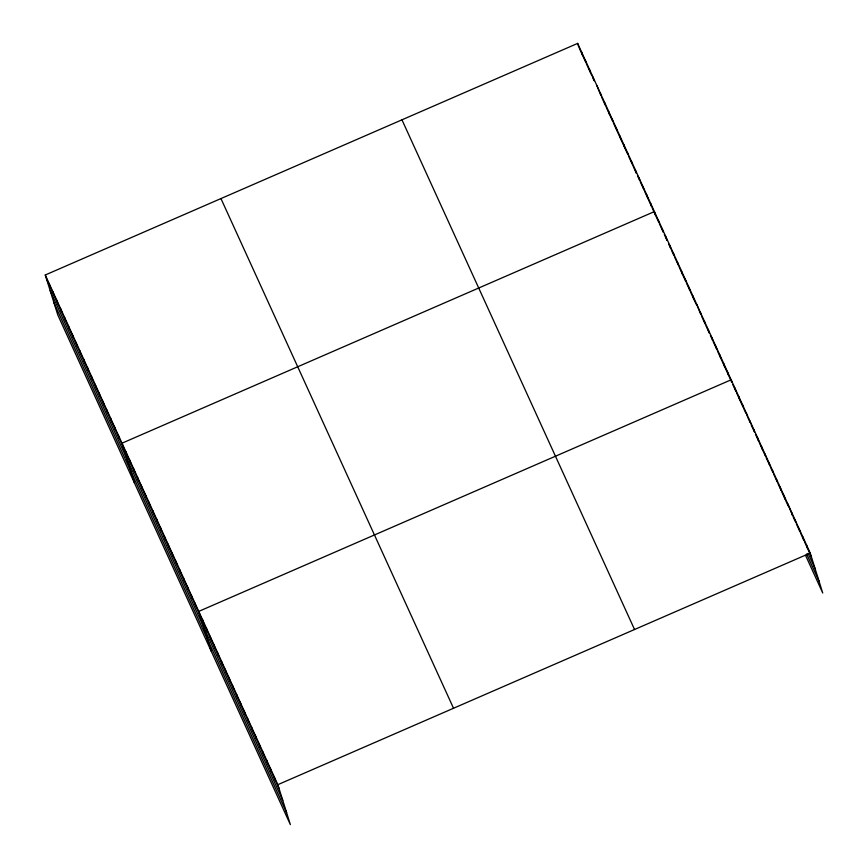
<?xml version="1.0" encoding="UTF-8"?>
<svg xmlns="http://www.w3.org/2000/svg" width="868" height="868" viewBox="0 0 868 868"><rect width="100%" height="100%" fill="white"/><g stroke="black" fill="none" stroke-linecap="round" stroke-linejoin="round"><path stroke-width="1.3" d="M45.266 274.993L277.847 784.683L290.357 824.6L57.776 314.921L45.266 274.993L577.643 43.4L810.224 553.079L822.734 593.007L805.515 555.281M277.847 784.683L810.224 553.079M579.357 48.326L585.943 62.735M586.486 63.939L590.327 72.348L589.155 68.626M590.869 73.552L591.965 75.95M593.061 78.359L594.157 80.757L592.996 77.035M600.743 95.176L596.837 85.444M601.839 97.574L605.126 104.789M606.222 107.187L612.797 121.607M613.35 122.811L617.191 131.22L616.02 127.498M617.734 132.424L627.607 154.048M628.703 156.446L631.991 163.651M633.087 166.059L636.374 173.264L635.213 169.542M637.47 175.672L639.662 180.479M640.215 181.672L644.045 190.081L642.884 186.37M644.599 191.286L651.727 206.909L650.555 203.188M652.269 208.103L658.855 222.523M659.398 223.727L663.239 232.136L662.067 228.414M664.335 234.534L667.08 240.544L665.908 236.823M668.718 244.147L670.91 248.953L669.749 245.232M671.463 250.158L673.655 254.964M674.751 257.362L678.038 264.566M679.134 266.975L685.709 281.395M686.262 282.588L690.103 290.997L688.932 287.286M690.646 292.201L696.125 304.212M700.519 313.825L696.613 304.104M701.615 316.234L704.903 323.439M705.999 325.847L709.286 333.052L708.125 329.33M710.382 335.449L712.574 340.256M713.127 341.46L716.957 349.869L715.796 346.148M717.51 351.073L731.767 382.311M732.852 384.687L736.075 391.761L734.914 388.039M736.617 392.944L743.073 407.081M743.605 408.264L745.764 412.984M747.912 417.692L750.06 422.412M751.145 424.767L754.368 431.841M755.442 434.195L758.675 441.269L757.504 437.548M759.207 442.452L765.663 456.601M766.205 457.772L769.97 466.029L768.798 462.308M770.502 467.212L772.661 471.921M773.735 474.275L776.958 481.349M778.032 483.715L781.265 490.789L780.104 487.067M781.808 491.961L788.263 506.109M793.102 516.72L795.251 521.429M796.325 523.795L799.558 530.869M800.632 533.223L803.855 540.297L802.694 536.576M804.397 541.48L811.385 556.8M808.141 553.426L815.128 568.746M806.622 553.947L818.991 581.05M401.96 119.827L634.541 629.506M220.949 198.566L453.53 708.255M46.427 278.715L279.008 788.394M50.17 290.661L282.751 800.35M54.033 302.975L286.614 812.654M806.459 544.833L807.62 548.543M798.929 528.319L800.09 532.041M795.164 520.073L795.934 522.547M791.399 511.816L792.56 515.538L787.634 503.57M783.869 495.313L785.03 499.035M776.328 478.81L777.5 482.532M772.563 470.564L773.345 473.038M765.034 454.051L765.815 456.535M761.269 445.805L762.44 449.526M753.739 429.302L754.52 431.776M749.974 421.045L750.755 423.53M746.209 412.799L747.37 416.521M742.444 404.542L743.225 407.027M738.679 396.296L739.84 400.018M731.919 382.267L731.149 379.793L198.772 611.387L211.282 651.304M727.308 371.374L728.48 375.095M723.467 362.965L724.639 366.687M719.637 354.556L720.798 358.278M711.955 337.739L712.736 340.223M704.284 320.921L705.445 324.643M700.443 312.513L701.225 314.986M692.772 295.695L693.933 299.417M685.102 278.867L685.872 281.351M681.261 270.458L682.422 274.179M677.42 262.049L678.592 265.771M673.579 253.64L674.36 256.125M658.237 220.005L659.007 222.479M655.557 215.318L654.396 211.597L122.019 443.19L134.529 483.118M646.725 194.779L647.886 198.49M639.043 177.951L639.825 180.436M631.372 161.133L632.533 164.855M627.531 152.725L628.313 155.209M623.691 144.316L624.862 148.037M619.86 135.907L621.021 139.629M612.179 119.09L612.96 121.563M608.349 110.681L609.51 114.402M604.508 102.272L605.68 105.994M600.667 93.863L601.448 96.337M585.325 60.218L586.095 62.702M581.484 51.809L582.645 55.53M577.643 43.4L578.815 47.122M274.082 776.426L275.243 780.148M270.317 768.169L271.478 771.891M266.552 759.923L267.713 763.645M262.787 751.666L263.948 755.388M259.011 743.42L260.183 747.142M255.246 735.163L256.418 738.885M251.481 726.917L252.653 730.639M247.716 718.661L248.888 722.382M243.951 710.415L245.123 714.136M240.186 702.158L241.358 705.879M236.422 693.912L237.593 697.622M232.657 685.655L233.828 689.376M228.892 677.398L230.053 681.12M225.127 669.152L226.288 672.874M221.362 660.895L222.523 664.617M217.597 652.649L218.758 656.371M213.832 644.392L214.993 648.114M210.067 636.146L211.228 639.868M206.302 627.889L207.463 631.611M202.537 619.644L203.698 623.354M194.931 602.978L196.092 606.699M191.09 594.569L192.262 598.291M187.26 586.16L188.421 589.882M183.419 577.752L184.58 581.473M179.578 569.343L180.75 573.054M175.737 560.934L176.909 564.645M171.907 552.515L173.068 556.236M168.066 544.106L169.238 547.827M164.226 535.697L165.397 539.419M160.396 527.288L161.556 531.01M156.555 518.88L157.716 522.601M152.714 510.471L153.886 514.192M148.884 502.062L150.045 505.784M145.043 493.653L146.204 497.375M141.202 485.245L142.374 488.966M137.372 476.836L138.533 480.557M133.531 468.427L134.692 472.138M129.69 460.007L130.862 463.729M125.849 451.599L127.021 455.32M118.178 434.781L119.35 438.503M114.337 426.372L115.509 430.094M110.507 417.964L111.668 421.685M106.666 409.555L107.827 413.276M102.825 401.146L103.997 404.868M98.995 392.737L100.156 396.459M95.154 384.329L96.315 388.05M91.314 375.92L92.485 379.631M87.484 367.5L88.644 371.222M83.643 359.092L84.804 362.813M79.802 350.683L80.974 354.404M75.972 342.274L77.133 345.996M72.131 333.865L73.292 337.587M68.29 325.457L69.462 329.178M64.449 317.048L65.621 320.769M60.619 308.639L61.78 312.361M56.778 300.23L57.95 303.952M52.937 291.822L54.109 295.543M49.107 283.413L50.268 287.124"/></g></svg>
